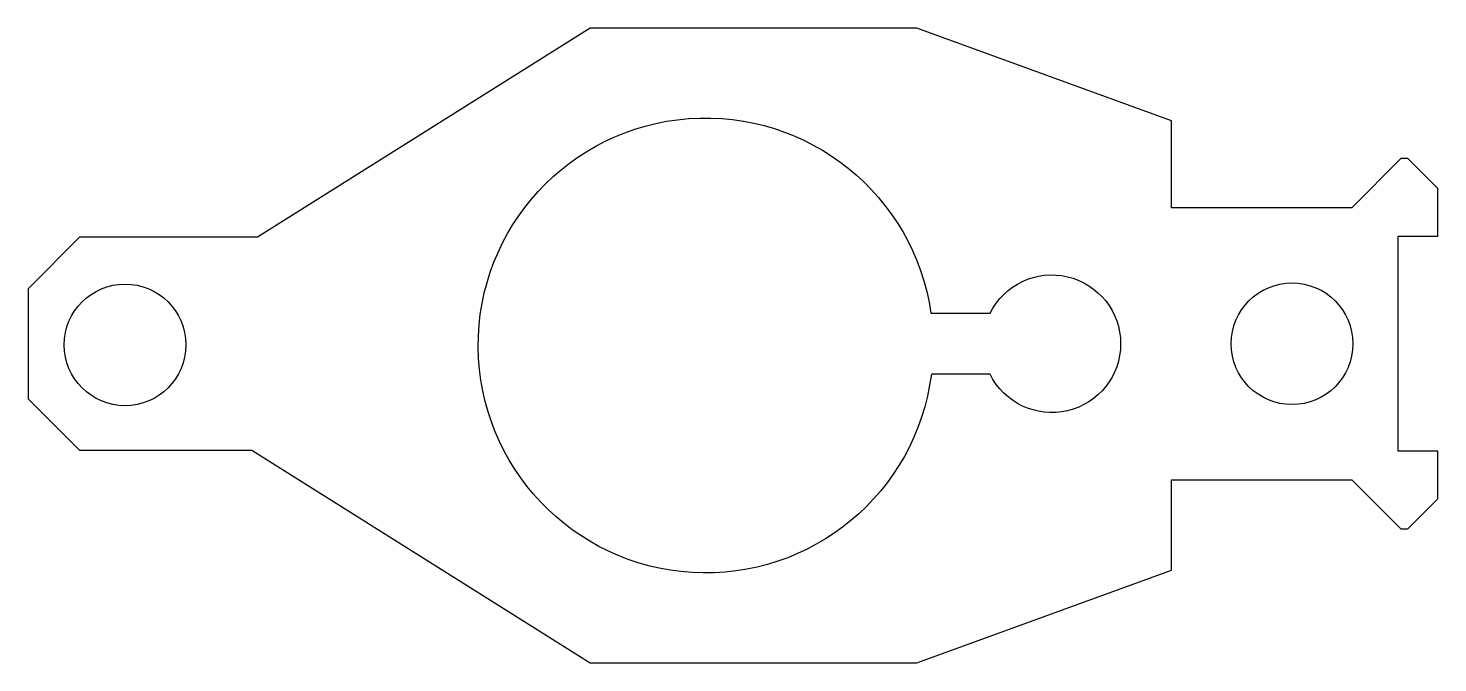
# Model space of a CAD drawing. Header units: millimetres. Extents: x 745.9 to 825.3, y -54.2 to -18.5.
import ezdxf

# ---------------------------------------------------------------- set-up
doc = ezdxf.new("R2010")
doc.units = ezdxf.units.MM
doc.layers.get('0').update_dxf_attribs({"linetype": 'CONTINUOUS'})

msp = doc.modelspace()

# ---------------------------------------------------------------- linework, layer by layer
msp.add_lwpolyline([(745.893, -33.154), (745.893, -39.35), (748.789, -42.246), (758.493, -42.246), (777.532, -54.217), (795.927, -54.217), (810.273, -48.996), (810.273, -43.91), (820.427, -43.91), (823.195, -46.679), (823.581, -46.679), (825.268, -44.992), (825.268, -42.305), (823.028, -42.305), (823.028, -30.199), (825.268, -30.199), (825.268, -27.512), (823.581, -25.825), (823.195, -25.825), (820.427, -28.594), (810.273, -28.594), (810.273, -23.703), (795.93, -18.483), (777.532, -18.483), (758.805, -30.258), (748.789, -30.258)], close=True)
msp.add_lwpolyline([(800.058, -37.969), (796.749, -37.969, -14.849792), (796.723, -34.534), (800.058, -34.534, -4.280062)], format="xyb", close=True)
for centre in [(751.346, -36.315), (817.058, -36.252)]:
    msp.add_circle(centre, 3.425)

doc.saveas('drawing.dxf')
